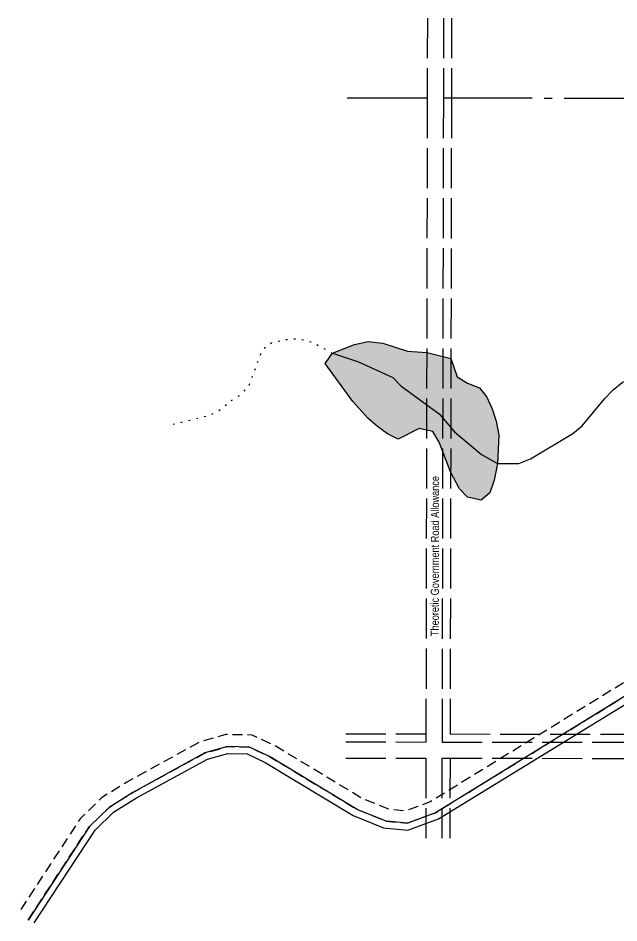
# Model space of a CAD drawing. Extents: x 487965 to 496519, y 6039746 to 6047500.
# Drawn here: x 489659 to 490409, y 6042366 to 6043496 of the extents above; entities that cross this region are included whole.
import ezdxf
from ezdxf.enums import TextEntityAlignment as Align

# ---------------------------------------------------------------- set-up
doc = ezdxf.new("R2010")
doc.units = 0
doc.header["$LTSCALE"] = 5
for name, pattern in [('foc-ACCESSROAD', [3.75, 2.5, -1.25]), ('foc-QUARTERLINE', [33, 25, -3, 2, -3]), ('foc-UNSURVEYED', [12.5, 10, -2.5]), ('foc-WHEELTRACKS', [2, 0.4, -1.6])]:
    doc.linetypes.add(name, pattern=pattern)
for name, color, linetype in [('C-AR', 13, 'foc-ACCESSROAD'), ('F-RW', 190, 'Continuous'), ('L-QSEC', 8, 'foc-QUARTERLINE'), ('L-ROAD-T', 7, 'Continuous'), ('L-USEC', 7, 'foc-UNSURVEYED'), ('T-WATER', 160, 'Continuous'), ('T-WATER-H', 133, 'Continuous'), ('T-WATER-P3', 160, 'foc-WHEELTRACKS')]:
    doc.layers.add(name, color=color, linetype=linetype)
doc.styles.add('80L', font='ARIALN.TTF', dxfattribs={"height": 10})
doc.styles.add('foc-LtypeFont', font='ARIALN.TTF', dxfattribs={"height": 7.35})
doc.linetypes.add('foc-TOPO-flowdirection-NOLINE', pattern='A,0,[">",foc-LtypeFont,S=0.3,R=0,X=0,Y=-0.945],-20,[">",foc-LtypeFont,S=0.3,R=0,X=0,Y=-0.945],0', length=20)

msp = doc.modelspace()

# ---------------------------------------------------------------- hatches: boundary and pattern name
at = {"layer": 'T-WATER-H'}
h = msp.add_hatch(color=256, dxfattribs=at)
h.dxf.hatch_style = 1
h.paths.add_polyline_path([(490237.193, 6042894.311), (490220.137, 6042898.013), (490210.218, 6042908.626), (490199.239, 6042929.524), (490184.804, 6042966.766), (490177.105, 6042980.263), (490169.174, 6042981.833), (490159.929, 6042983.665), (490133.651, 6042970.308), (490120.253, 6042977.014), (490107.752, 6042986.305), (490096.275, 6042996.256), (490076.972, 6043017.364), (490042.45, 6043064.866), (490051.604, 6043077.83), (490079.284, 6043088.922), (490096.452, 6043092.425), (490114.527, 6043090.405), (490145.515, 6043080.597), (490169.373, 6043078.595), (490199.534, 6043071.403), (490207.338, 6043048.374), (490220.14, 6043040.465), (490235.097, 6043034.539), (490244.293, 6043022.845), (490251.157, 6043008.267), (490256.22, 6042992.844), (490259.246, 6042975.319), (490257.655, 6042940.224), (490253.491, 6042919.363), (490248.047, 6042903.689)])

# ---------------------------------------------------------------- linework, layer by layer
at = {"layer": 'C-AR', "flags": 128}
msp.add_lwpolyline([(489671.976, 6042369.939), (489748.456, 6042486.839), (489772.906, 6042510.673), (489802.761, 6042529.336), (489892.67, 6042578.69), (489920.669, 6042586.504), (489948.009, 6042586.021), (489973.272, 6042574.096), (490082.737, 6042507.983), (490118.674, 6042493.513), (490145.323, 6042491.002), (490180.227, 6042503.953), (490429.569, 6042657.508), (490625.298, 6042779.075), (490697.934, 6042837.737), (490755.424, 6042860.283), (490955.832, 6042984.667), (491095.504, 6043068.902), (491132.872, 6043083.507), (491181.289, 6043086.544), (491212.887, 6043082.334), (491212.878, 6043094.018), (491181.715, 6043098.133), (491123.254, 6043094.408), (491120.401, 6043094.226), (491086.205, 6043080.801), (490948.007, 6042997.455), (490748.679, 6042873.742), (490690.311, 6042850.851), (490616.6, 6042791.322), (490421.683, 6042670.259), (490173.625, 6042517.495), (490143.319, 6042506.249), (490122.252, 6042508.234), (490089.456, 6042521.44), (489980.366, 6042587.326), (489951.495, 6042600.954), (489918.746, 6042601.533), (489886.973, 6042592.665), (489795.175, 6042542.274), (489763.593, 6042522.532), (489736.812, 6042496.424), (489659.43, 6042378.147)], dxfattribs=at)
at = {"layer": 'F-RW', "flags": 128}
for points in [[(490429.569, 6042657.508), (490180.227, 6042503.953), (490145.323, 6042491.002), (490118.674, 6042493.513), (490082.737, 6042507.983), (489973.272, 6042574.096), (489948.009, 6042586.021), (489920.669, 6042586.504), (489892.67, 6042578.69), (489802.761, 6042529.336), (489772.906, 6042510.673), (489748.456, 6042486.839), (489671.976, 6042369.939)], [(489679.502, 6042366.368), (489755.521, 6042482.259), (489778.442, 6042504.55), (489807.169, 6042522.46), (489895.876, 6042571.016), (489921.367, 6042578.097), (489945.101, 6042577.649), (489967.946, 6042566.832), (490077.582, 6042500.436), (490115.595, 6042485.078), (490145.961, 6042482.18), (490183.947, 6042496.223), (490434.329, 6042650.005)]]:
    msp.add_lwpolyline(points, dxfattribs=at)
at = {"layer": 'L-QSEC'}
for p, q in [((490170.033, 6043396.384), (490070.032, 6043396.527)), ((490960.781, 6043395.261), (490190.15, 6043396.335))]:
    msp.add_line(p, q, dxfattribs=at)
at = {"layer": 'L-USEC'}
for p, q in [((490170.241, 6043496.385), (490170.033, 6043396.384)), ((490190.358, 6043496.356), (490190.15, 6043396.342)), ((490200.421, 6043496.342), (490200.213, 6043396.321)), ((490170.033, 6043396.384), (490168.382, 6042602.327)), ((490190.15, 6043396.342), (490188.499, 6042602.286)), ((490200.213, 6043396.321), (490198.562, 6042602.265)), ((490068.381, 6042602.492), (490168.362, 6042602.348)), ((490168.361, 6042602.348), (490168.382, 6042602.348)), ((490168.382, 6042602.327), (490168.361, 6042592.285)), ((490188.499, 6042602.286), (490188.478, 6042592.257)), ((490198.562, 6042602.306), (490993.901, 6042601.189)), ((490068.36, 6042592.429), (490168.348, 6042592.285)), ((490168.347, 6042592.285), (490168.361, 6042592.285)), ((490188.478, 6042592.257), (490993.887, 6042591.126)), ((490068.318, 6042572.312), (490168.319, 6042572.168)), ((490168.319, 6042572.168), (490168.111, 6042472.169)), ((490168.319, 6042572.168), (490168.319, 6042572.168)), ((490188.436, 6042572.14), (490188.228, 6042472.141)), ((490188.436, 6042572.14), (490993.859, 6042571.009)), ((490198.499, 6042572.126), (490198.291, 6042472.126))]:
    msp.add_line(p, q, dxfattribs=at)
at = {"layer": 'T-WATER'}
msp.add_lwpolyline([(490237.193, 6042894.311), (490220.137, 6042898.013), (490210.218, 6042908.626), (490199.239, 6042929.524), (490184.804, 6042966.766), (490177.105, 6042980.263), (490169.174, 6042981.833), (490159.929, 6042983.665), (490133.651, 6042970.308), (490120.253, 6042977.014), (490107.752, 6042986.305), (490096.275, 6042996.256), (490076.972, 6043017.364), (490042.45, 6043064.866), (490051.604, 6043077.83), (490079.284, 6043088.922), (490096.452, 6043092.425), (490114.527, 6043090.405), (490145.515, 6043080.597), (490169.373, 6043078.595), (490199.534, 6043071.403), (490207.338, 6043048.374), (490220.14, 6043040.465), (490235.097, 6043034.539), (490244.293, 6043022.845), (490251.157, 6043008.267), (490256.22, 6042992.844), (490259.246, 6042975.319), (490257.655, 6042940.224), (490253.491, 6042919.363), (490248.047, 6042903.689), (490237.193, 6042894.311)], close=True, dxfattribs=at)
at = {"layer": 'T-WATER', "linetype": 'foc-TOPO-flowdirection-NOLINE', "flags": 128}
msp.add_lwpolyline([(490257.655, 6042940.224), (490284.417, 6042940.05), (490298.755, 6042945.89), (490351.734, 6042977.529), (490363.37, 6042986.967), (490391.661, 6043021.399), (490402.215, 6043031.976), (490413.312, 6043041.235), (490427.175, 6043047.434), (490445.542, 6043049.496), (490465.297, 6043049.28), (490477.869, 6043046.008), (490527.271, 6043027.745), (490551.225, 6043033.747), (490607.06, 6043069.843), (490619.109, 6043064.475), (490634.337, 6043038.496), (490651.143, 6043014.804), (490656.697, 6042999.542), (490652.15, 6042978.145), (490650.394, 6042975.305), (490652.965, 6042974.287), (490659.41, 6042967.463), (490665.879, 6042964.555), (490668.194, 6042959.802), (490670.954, 6042957.703), (490670.267, 6042955.363), (490665.54, 6042952.226), (490663.334, 6042945.765), (490665.545, 6042945.007), (490669.285, 6042935.985), (490669.809, 6042929.494), (490672.21, 6042925.4), (490669.37, 6042924.17), (490670.141, 6042919.368), (490667.425, 6042916.592), (490665.428, 6042908.494), (490664.395, 6042907.204), (490667.4, 6042897.567), (490658.374, 6042898.834), (490655.565, 6042891.97), (490655.041, 6042883.271), (490652.674, 6042876.67), (490650.929, 6042875.382), (490652.453, 6042864.142), (490650.473, 6042861.708), (490652.222, 6042844.316), (490655.445, 6042844.99), (490656.271, 6042841.498), (490652.511, 6042826.882), (490656.778, 6042819.291), (490660.902, 6042803.931), (490664.498, 6042804.415), (490670.049, 6042809.274), (490686.187, 6042811.572), (490690.073, 6042816.149), (490697.183, 6042816.745), (490700.937, 6042809.986), (490706.579, 6042805.353), (490711.131, 6042816.55), (490714.62, 6042808.592), (490713.448, 6042796.662), (490714.465, 6042791.673), (490717.517, 6042791.41), (490730.775, 6042798.144), (490735.199, 6042799.129), (490741.6, 6042796.109), (490746.027, 6042790.683), (490748.715, 6042776.186), (490758.24, 6042768.35), (490770.971, 6042758.587), (490774.942, 6042760.437), (490780.275, 6042754.496), (490788.086, 6042748.198), (490796.513, 6042757.636), (490799.789, 6042757.728), (490805.056, 6042751.319), (490819.128, 6042752.845), (490824.401, 6042748.675), (490819.306, 6042741.257), (490822.198, 6042737.027), (490821.892, 6042725.732), (490832.186, 6042721.665), (490835.728, 6042704.948), (490827.193, 6042705.111), (490824.414, 6042700.34), (490824.251, 6042696.772), (490814.244, 6042682.949), (490809.121, 6042662.373), (490805.016, 6042645.694), (490802.88, 6042626.845), (490801.877, 6042586.337), (490802.886, 6042568.043), (490807.745, 6042551.782), (490827.097, 6042509.145), (490831.661, 6042487.669)], dxfattribs=at)
at = {"layer": 'T-WATER', "flags": 128}
msp.add_lwpolyline([(490257.655, 6042940.224), (490284.417, 6042940.05), (490298.755, 6042945.89), (490351.734, 6042977.529), (490363.37, 6042986.967), (490391.661, 6043021.399), (490402.215, 6043031.976), (490413.312, 6043041.235)], dxfattribs=at)
at = {"layer": 'T-WATER-P3', "flags": 128}
msp.add_lwpolyline([(489852.737, 6042989.126), (489899.539, 6043000.642), (489913.035, 6043008.282), (489924.491, 6043018.141), (489937.273, 6043026.019), (489947.522, 6043036.717), (489964.459, 6043082.541), (489975.916, 6043091.019), (489991.881, 6043094.94), (490010.252, 6043095.983), (490027.069, 6043091.501), (490051.604, 6043077.83)], dxfattribs=at)
msp.add_lwpolyline([(489852.737, 6042989.126), (489899.539, 6043000.642), (489913.035, 6043008.282), (489924.491, 6043018.141), (489937.273, 6043026.019), (489947.522, 6043036.717), (489964.459, 6043082.541), (489975.916, 6043091.019), (489991.881, 6043094.94), (490010.252, 6043095.983), (490027.069, 6043091.501), (490051.604, 6043077.83)], dxfattribs=at)
at = {"layer": 'T-WATER-P3', "linetype": 'foc-TOPO-flowdirection-NOLINE', "flags": 128}
msp.add_lwpolyline([(490051.604, 6043077.83), (490084.375, 6043067.076), (490127.155, 6043047.438), (490136.894, 6043037.063), (490185.088, 6043002.243), (490204.088, 6042979.815), (490237.748, 6042951.399), (490257.655, 6042940.224)], dxfattribs=at)

# ---------------------------------------------------------------- texts
at = {"layer": 'L-ROAD-T', "style": '80L'}
msp.add_text('Theoretic Government Road Allowance', height=10, rotation=89.880878, dxfattribs=at).set_placement((490179.57, 6042824.505), align=Align.MIDDLE_CENTER)

doc.saveas('drawing.dxf')
